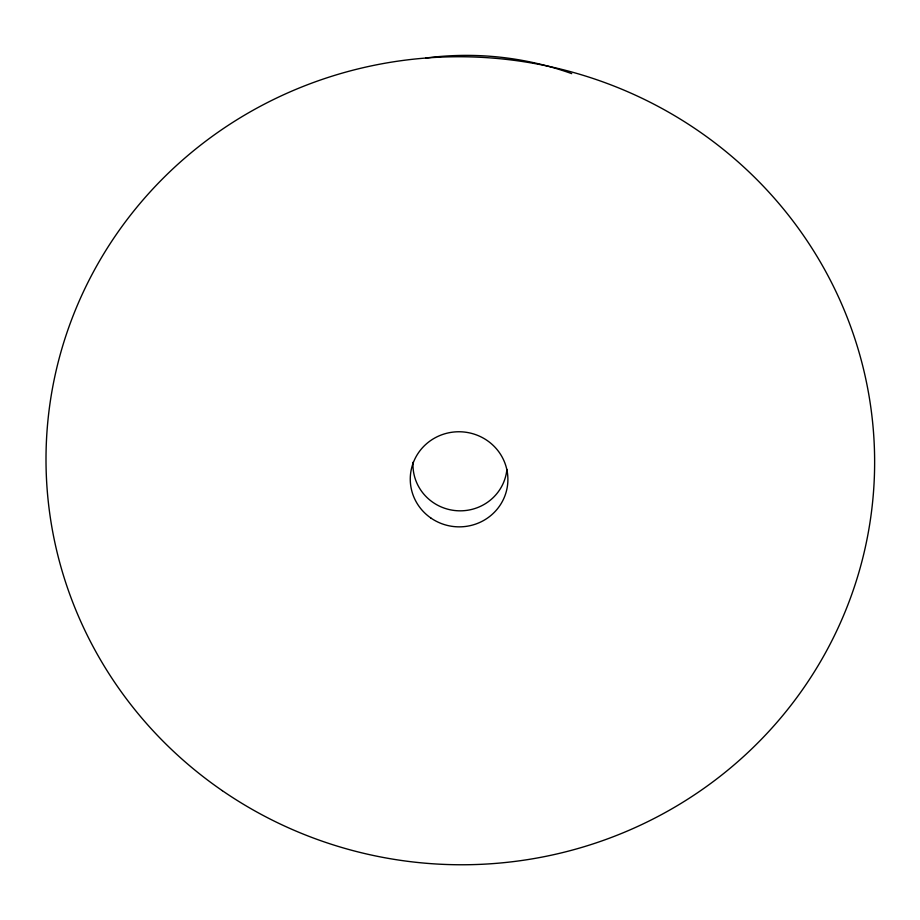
<?xml version="1.0" encoding="UTF-8"?>
<svg xmlns="http://www.w3.org/2000/svg" width="920" height="920" viewBox="0 0 920 920"><rect width="100%" height="100%" fill="white"/><g stroke="black" fill="none" stroke-linecap="round" stroke-linejoin="round"><path stroke-width="1.38" d="M425.776 58.04A308.603 304.509 3.8 0 1 571.734 73.634M506.897 469.384A47.069 45.919 3.8 0 1 456.527 510.692A47.069 45.919 3.8 0 1 413.034 462.231M222.352 790.694A414.356 403.96 3.8 0 0 873.022 497.697A414.356 403.96 3.8 0 0 285.556 93.874A414.356 403.96 3.8 0 0 222.352 790.694M430.79 517.96A48.818 47.541 3.8 0 0 507.679 483.954A48.818 47.541 3.8 0 0 438.771 435.999A48.818 47.541 3.8 0 0 430.79 517.96"/></g></svg>
